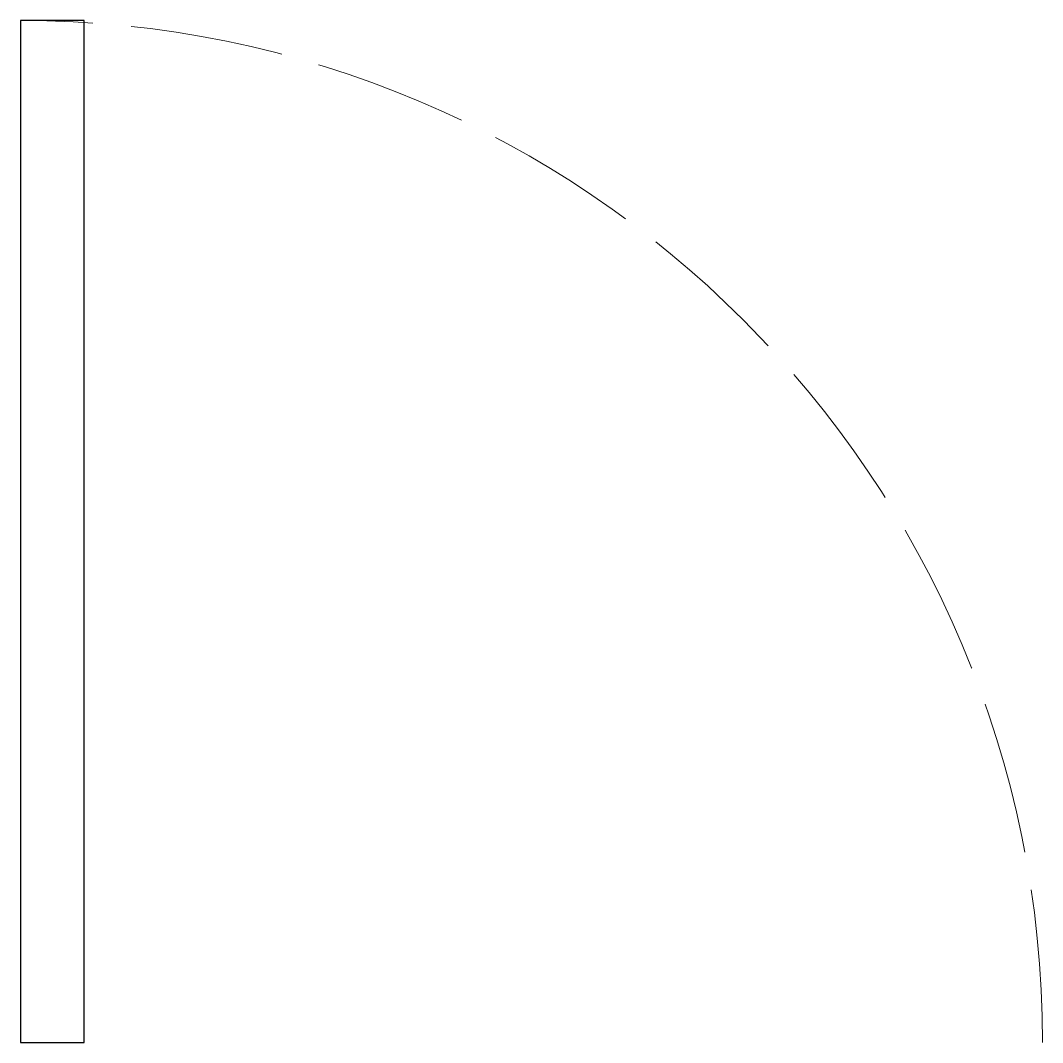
# Model space of a CAD drawing. Header units: centimetres. Extents: x 0 to 80, y 0 to 80.
import ezdxf

# ---------------------------------------------------------------- set-up
doc = ezdxf.new("R2010")
doc.units = ezdxf.units.CM
doc.linetypes.add('ACAD_ISO02W100', pattern=[15, 12, -3])

msp = doc.modelspace()

# ---------------------------------------------------------------- linework, layer by layer
msp.add_lwpolyline([(0, 0), (5, 0), (5, 80), (0, 80)], close=True)
at = {"color": 252, "linetype": 'ACAD_ISO02W100', "lineweight": 20, "true_color": 0x939598}
msp.add_arc((0, 0), 80, 0, 90, dxfattribs=at)

doc.saveas('drawing.dxf')
